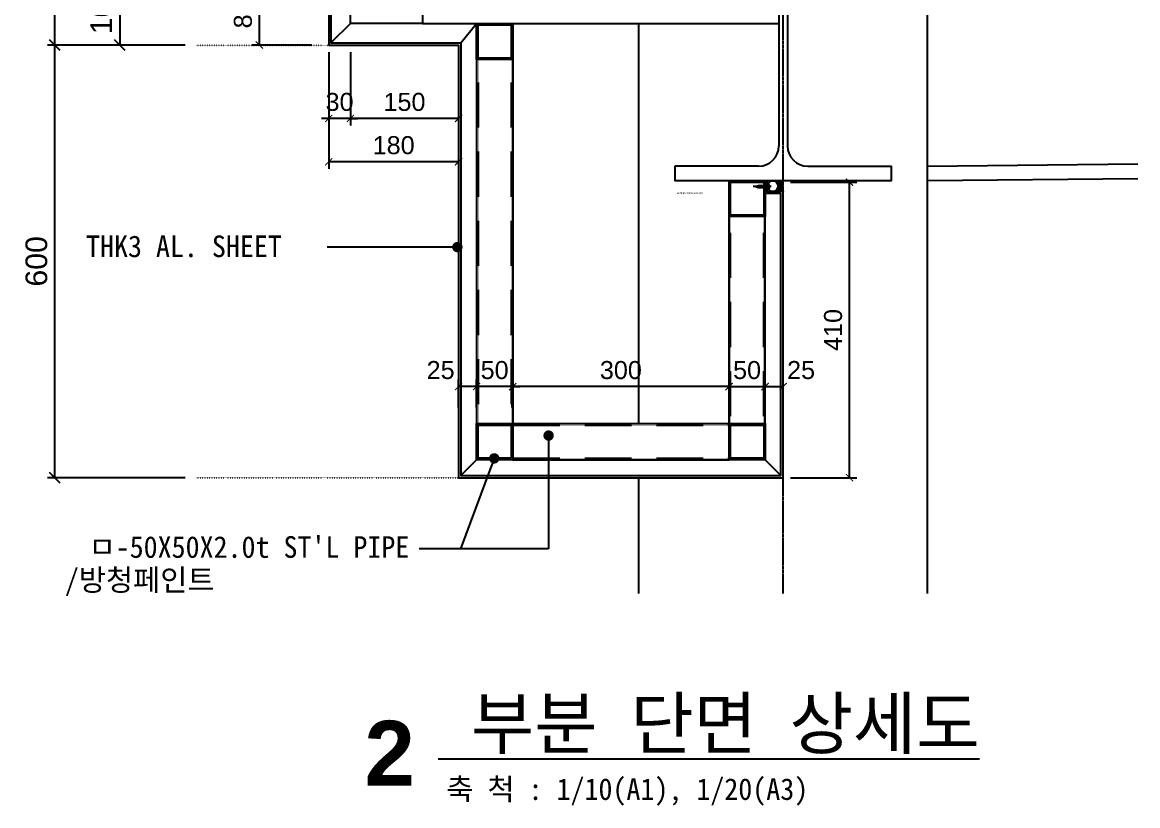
# Model space of a CAD drawing. Header units: millimetres. Extents: x 1664 to 41320, y 4122 to 31095.
# Drawn here: x 33235 to 40967, y 4437 to 9868 of the extents above; entities that cross this region are included whole.
import ezdxf
from ezdxf import colors
from ezdxf.entities.mleader import LeaderData, LeaderLine
from ezdxf.enums import TextEntityAlignment as Align
from ezdxf.math import Vec2, Vec3

# ---------------------------------------------------------------- set-up
doc = ezdxf.new("R2010")
doc.units = ezdxf.units.MM
for name, pattern in [('CENTER', [7, 4, -1, 1, -1]), ('DOT', [6.35, 0, -6.35]), ('HID', [2.3, 1.5, -0.8]), ('JIS_08_25', [28, 25, -1.125, 0.75, -1.125])]:
    doc.linetypes.add(name, pattern=pattern)
doc.layers.get('DEFPOINTS').update_dxf_attribs({"color": 150})
for name, color, linetype in [('1', 1, 'Continuous'), ('ACCY', 4, 'Continuous'), ('CTR', 1, 'JIS_08_25'), ('DIM', 7, 'Continuous'), ('ELE-5', 5, 'Continuous'), ('ELE-8', 8, 'Continuous'), ('SCREW', 6, 'Continuous'), ('SEC-4', 4, 'Continuous'), ('STL', 4, 'Continuous'), ('STL-BEAM', 3, 'Continuous'), ('TAG-LEADER', 6, 'Continuous'), ('TAG-TITLE', 6, 'Continuous'), ('TXT', 3, 'Continuous')]:
    doc.layers.add(name, color=color, linetype=linetype)
doc.styles.add('ARIAL', font='arial.ttf')
doc.styles.add('ARIALB', font='arialbd.ttf')
doc.styles.add('돋움', font='')
doc.styles.get('돋움').set_extended_font_data('DotumChe')
doc.dimstyles.new('DIM-1-50', dxfattribs={"dimscale": 50, "dimtxt": 3, "dimasz": 1.5, "dimexe": 1, "dimexo": 1.5, "dimgap": 1, "dimtad": 1, "dimdec": 3, "dimdsep": 46, "dimtxsty": 'ARIAL', "dimblk1": 'ARCHTICK', "dimblk2": 'ARCHTICK', "dimsah": 1, "dimcen": 0, "dimclrd": 256, "dimclre": 256, "dimclrt": 3, "dimazin": 2, "dimtfac": 1, "dimtdec": 3, "dimtix": 1, "dimtmove": 2, "dimatfit": 3, "dimldrblk": 'ARCHTICK', "dimfxl": 1, "dimtolj": 1, "dimtzin": 0, "dimarcsym": 0})
doc.dimstyles.new('DIM-1s-50', dxfattribs={"dimscale": 50, "dimtxt": 2.5, "dimasz": 1, "dimexe": 1, "dimexo": 1, "dimgap": 1, "dimtad": 1, "dimdec": 0, "dimdsep": 46, "dimtxsty": 'ARIAL', "dimblk1": 'ARCHTICK', "dimblk2": 'ARCHTICK', "dimsah": 1, "dimcen": 0, "dimclrd": 256, "dimclre": 256, "dimclrt": 3, "dimazin": 2, "dimtfac": 1, "dimtdec": 0, "dimtix": 1, "dimtmove": 2, "dimatfit": 3, "dimldrblk": 'ARCHTICK', "dimfxl": 1, "dimtolj": 1, "dimtzin": 0, "dimarcsym": 0})

# ---------------------------------------------------------------- blocks, each defined once
blk = doc.blocks.new('ttl-nb')
at = {"layer": 'TAG-TITLE', "color": 4, "style": 'ARIAL'}
blk.add_attdef('%%U1층평면도', text='', height=7, dxfattribs=at).set_placement((6.74, -1.46), align=Align.BOTTOM_LEFT)
at = {"layer": 'TAG-TITLE', "color": 4, "style": 'ARIALB'}
blk.add_attdef('A', text='', height=9, dxfattribs=at).set_placement((0, 0), align=Align.MIDDLE_CENTER)
at = {"layer": 'TAG-TITLE', "color": 4, "style": 'ARIAL'}
blk.add_attdef('축척:A1-1/100,A3-1/200', text='', height=4, dxfattribs=at).set_placement((7.86, -3.47), align=Align.TOP_LEFT)
blk = doc.blocks.new('*U65')
for p, q in [((116, 568), (0, 568)), ((184, 568), (300, 568)), ((144, 540), (144, 48)), ((156, 540), (156, 48)), ((116, 20), (0, 20)), ((184, 20), (300, 20))]:
    blk.add_line(p, q)
for points in [[(300, 568), (300, 588), (0, 588), (0, 568)], [(0, 20), (0, 0), (300, 0), (300, 20)]]:
    blk.add_lwpolyline(points)
for centre, start, end in [((116, 540), 0, 90), ((184, 540), 90, 180), ((116, 48), 270, 0), ((184, 48), 180, 270)]:
    blk.add_arc(centre, 28, start, end)
at = {"layer": 'DEFPOINTS', "style": 'ARIAL'}
blk.add_attdef('H-BEAM', (2.5, -18.8), '', height=2.5, dxfattribs=at)
blk = doc.blocks.new('_ArchTick')
at = {"color": 0, "linetype": 'ByBlock', "const_width": 0.15}
blk.add_lwpolyline([(-0.5, -0.5), (0.5, 0.5)], dxfattribs=at)
blk = doc.blocks.new('*D212')
at = {"layer": 'DEFPOINTS', "color": 0, "transparency": 16777216}
for p in [(33459.8, 12710.6), (34439.4, 12710.6), (34439.4, 9710.6)]:
    blk.add_point(p, dxfattribs=at)
at = {"layer": 'DIM', "lineweight": -2, "transparency": 16777216}
for p, q in [((34364.4, 12710.6), (33409.8, 12710.6)), ((33459.8, 9710.6), (33459.8, 12710.6)), ((34364.4, 9710.6), (33409.8, 9710.6))]:
    blk.add_line(p, q, dxfattribs=at)
at = {"layer": 'DIM', "lineweight": -2, "transparency": 16777216, "xscale": 75, "yscale": 75, "zscale": 75}
for p, rotation in [((33459.8, 12710.6), 90), ((33459.8, 9710.6), 270)]:
    blk.add_blockref('_ArchTick', p, dxfattribs=dict(at, rotation=rotation))
at = {"layer": 'DIM', "color": 3, "transparency": 16777216, "insert": (33333.2, 11210.6), "char_height": 150, "attachment_point": 5, "rotation": 90, "style": 'ARIAL'}
blk.add_mtext('\\A1;600', dxfattribs=at)
blk = doc.blocks.new('*D213')
at = {"layer": 'DEFPOINTS', "color": 0, "transparency": 16777216}
for p in [(33459.8, 9710.6), (34439.4, 9710.6), (34439.4, 6710.6)]:
    blk.add_point(p, dxfattribs=at)
at = {"layer": 'DIM', "lineweight": -2, "transparency": 16777216}
for p, q in [((34364.4, 9710.6), (33409.8, 9710.6)), ((33459.8, 6710.6), (33459.8, 9710.6)), ((34364.4, 6710.6), (33409.8, 6710.6))]:
    blk.add_line(p, q, dxfattribs=at)
at = {"layer": 'DIM', "lineweight": -2, "transparency": 16777216, "xscale": 75, "yscale": 75, "zscale": 75}
for p, rotation in [((33459.8, 9710.6), 90), ((33459.8, 6710.6), 270)]:
    blk.add_blockref('_ArchTick', p, dxfattribs=dict(at, rotation=rotation))
at = {"layer": 'DIM', "color": 3, "transparency": 16777216, "insert": (33333.2, 8210.6), "char_height": 150, "attachment_point": 5, "rotation": 90, "style": 'ARIAL'}
blk.add_mtext('\\A1;600', dxfattribs=at)
blk = doc.blocks.new('*D225')
at = {"layer": 'DEFPOINTS', "color": 0, "transparency": 16777216}
for p in [(34878.4, 10135.6), (35289, 10135.6), (35289, 9710.6)]:
    blk.add_point(p, dxfattribs=at)
at = {"layer": 'DIM', "lineweight": -2, "transparency": 16777216}
for p, q in [((35239, 10135.6), (34828.4, 10135.6)), ((34878.4, 9710.6), (34878.4, 10135.6)), ((35239, 9710.6), (34828.4, 9710.6))]:
    blk.add_line(p, q, dxfattribs=at)
at = {"layer": 'DIM', "lineweight": -2, "transparency": 16777216, "xscale": 50, "yscale": 50, "zscale": 50}
for p, rotation in [((34878.4, 10135.6), 90), ((34878.4, 9710.6), 270)]:
    blk.add_blockref('_ArchTick', p, dxfattribs=dict(at, rotation=rotation))
at = {"layer": 'DIM', "color": 3, "transparency": 16777216, "insert": (34764.6, 9923.1), "char_height": 125, "attachment_point": 5, "rotation": 90, "style": 'ARIAL'}
blk.add_mtext('\\A1;85', dxfattribs=at)
blk = doc.blocks.new('*D226')
at = {"layer": 'DEFPOINTS', "color": 0, "transparency": 16777216}
for p in [(34439.4, 10210.6), (33909.8, 9710.6), (34439.4, 9710.6)]:
    blk.add_point(p, dxfattribs=at)
at = {"layer": 'DIM', "lineweight": -2, "transparency": 16777216}
for p, q in [((34364.4, 10210.6), (33859.8, 10210.6)), ((33909.8, 10210.6), (33909.8, 9710.6)), ((34364.4, 9710.6), (33859.8, 9710.6))]:
    blk.add_line(p, q, dxfattribs=at)
at = {"layer": 'DIM', "lineweight": -2, "transparency": 16777216, "xscale": 75, "yscale": 75, "zscale": 75}
for p, rotation in [((33909.8, 10210.6), 90), ((33909.8, 9710.6), 270)]:
    blk.add_blockref('_ArchTick', p, dxfattribs=dict(at, rotation=rotation))
at = {"layer": 'DIM', "color": 3, "transparency": 16777216, "insert": (33783.2, 9960.6), "char_height": 150, "attachment_point": 5, "rotation": 90, "style": 'ARIAL'}
blk.add_mtext('\\A1;100', dxfattribs=at)
blk = doc.blocks.new('*D228')
at = {"layer": 'DEFPOINTS', "color": 0, "transparency": 16777216}
for p in [(35359, 9710.6), (36259, 9710.6), (35359, 8901.6)]:
    blk.add_point(p, dxfattribs=at)
at = {"layer": 'DIM', "lineweight": -2, "transparency": 16777216}
for p, q in [((35359, 9660.6), (35359, 8851.6)), ((36259, 9660.6), (36259, 8851.6)), ((36259, 8901.6), (35359, 8901.6))]:
    blk.add_line(p, q, dxfattribs=at)
at = {"layer": 'DIM', "lineweight": -2, "transparency": 16777216, "xscale": 50, "yscale": 50, "zscale": 50, "rotation": 180}
blk.add_blockref('_ArchTick', (35359, 8901.6), dxfattribs=at)
at = {"layer": 'DIM', "lineweight": -2, "transparency": 16777216, "xscale": 50, "yscale": 50, "zscale": 50}
blk.add_blockref('_ArchTick', (36259, 8901.6), dxfattribs=at)
at = {"layer": 'DIM', "color": 3, "transparency": 16777216, "insert": (35809, 9015.4), "char_height": 125, "attachment_point": 5, "style": 'ARIAL'}
blk.add_mtext('\\A1;180', dxfattribs=at)
blk = doc.blocks.new('*D229')
at = {"layer": 'DEFPOINTS', "color": 0, "transparency": 16777216}
for p in [(36259, 7342.4), (36259, 7146.5), (36384, 7146.5)]:
    blk.add_point(p, dxfattribs=at)
at = {"layer": 'DIM', "lineweight": -2, "transparency": 16777216}
for p, q in [((36259, 7196.5), (36259, 7392.4)), ((36384, 7196.5), (36384, 7392.4)), ((36384, 7342.4), (36259, 7342.4))]:
    blk.add_line(p, q, dxfattribs=at)
at = {"layer": 'DIM', "lineweight": -2, "transparency": 16777216, "xscale": 50, "yscale": 50, "zscale": 50, "rotation": 180}
blk.add_blockref('_ArchTick', (36259, 7342.4), dxfattribs=at)
at = {"layer": 'DIM', "lineweight": -2, "transparency": 16777216, "xscale": 50, "yscale": 50, "zscale": 50}
blk.add_blockref('_ArchTick', (36384, 7342.4), dxfattribs=at)
at = {"layer": 'DIM', "color": 3, "transparency": 16777216, "insert": (36134.7, 7456.2), "char_height": 125, "attachment_point": 5, "style": 'ARIAL'}
blk.add_mtext('\\A1;25', dxfattribs=at)
blk = doc.blocks.new('*D230')
at = {"layer": 'DEFPOINTS', "color": 0, "transparency": 16777216}
for p in [(36384, 7342.4), (36384, 7146.5), (36634, 7146.5)]:
    blk.add_point(p, dxfattribs=at)
at = {"layer": 'DIM', "lineweight": -2, "transparency": 16777216}
for p, q in [((36384, 7196.5), (36384, 7392.4)), ((36634, 7196.5), (36634, 7392.4)), ((36384, 7342.4), (36334, 7342.4)), ((36634, 7342.4), (36384, 7342.4)), ((36634, 7342.4), (36684, 7342.4))]:
    blk.add_line(p, q, dxfattribs=at)
at = {"layer": 'DIM', "lineweight": -2, "transparency": 16777216, "xscale": 50, "yscale": 50, "zscale": 50}
blk.add_blockref('_ArchTick', (36384, 7342.4), dxfattribs=at)
at = {"layer": 'DIM', "lineweight": -2, "transparency": 16777216, "xscale": 50, "yscale": 50, "zscale": 50, "rotation": 180}
blk.add_blockref('_ArchTick', (36634, 7342.4), dxfattribs=at)
at = {"layer": 'DIM', "color": 3, "transparency": 16777216, "insert": (36509, 7456.2), "char_height": 125, "attachment_point": 5, "style": 'ARIAL'}
blk.add_mtext('\\A1;50', dxfattribs=at)
blk = doc.blocks.new('*D231')
at = {"layer": 'DEFPOINTS', "color": 0, "transparency": 16777216}
for p in [(36634, 7342.4), (36634, 7146.5), (38134, 7146.5)]:
    blk.add_point(p, dxfattribs=at)
at = {"layer": 'DIM', "lineweight": -2, "transparency": 16777216}
for p, q in [((36634, 7196.5), (36634, 7392.4)), ((38134, 7196.5), (38134, 7392.4)), ((38134, 7342.4), (36634, 7342.4))]:
    blk.add_line(p, q, dxfattribs=at)
at = {"layer": 'DIM', "lineweight": -2, "transparency": 16777216, "xscale": 50, "yscale": 50, "zscale": 50, "rotation": 180}
blk.add_blockref('_ArchTick', (36634, 7342.4), dxfattribs=at)
at = {"layer": 'DIM', "lineweight": -2, "transparency": 16777216, "xscale": 50, "yscale": 50, "zscale": 50}
blk.add_blockref('_ArchTick', (38134, 7342.4), dxfattribs=at)
at = {"layer": 'DIM', "color": 3, "transparency": 16777216, "insert": (37384, 7456.2), "char_height": 125, "attachment_point": 5, "style": 'ARIAL'}
blk.add_mtext('\\A1;300', dxfattribs=at)
blk = doc.blocks.new('*D232')
at = {"layer": 'DEFPOINTS', "color": 0, "transparency": 16777216}
for p in [(38509, 7342.4), (38384, 7146.5), (38509, 7146.5)]:
    blk.add_point(p, dxfattribs=at)
at = {"layer": 'DIM', "lineweight": -2, "transparency": 16777216}
for p, q in [((38384, 7196.5), (38384, 7392.4)), ((38509, 7196.5), (38509, 7392.4)), ((38384, 7342.4), (38509, 7342.4))]:
    blk.add_line(p, q, dxfattribs=at)
at = {"layer": 'DIM', "lineweight": -2, "transparency": 16777216, "xscale": 50, "yscale": 50, "zscale": 50, "rotation": 180}
blk.add_blockref('_ArchTick', (38384, 7342.4), dxfattribs=at)
at = {"layer": 'DIM', "lineweight": -2, "transparency": 16777216, "xscale": 50, "yscale": 50, "zscale": 50}
blk.add_blockref('_ArchTick', (38509, 7342.4), dxfattribs=at)
at = {"layer": 'DIM', "color": 3, "transparency": 16777216, "insert": (38633.4, 7456.2), "char_height": 125, "attachment_point": 5, "style": 'ARIAL'}
blk.add_mtext('\\A1;25', dxfattribs=at)
blk = doc.blocks.new('*D233')
at = {"layer": 'DEFPOINTS', "color": 0, "transparency": 16777216}
for p in [(38384, 7342.4), (38134, 7146.5), (38384, 7146.5)]:
    blk.add_point(p, dxfattribs=at)
at = {"layer": 'DIM', "lineweight": -2, "transparency": 16777216}
for p, q in [((38134, 7196.5), (38134, 7392.4)), ((38384, 7196.5), (38384, 7392.4)), ((38134, 7342.4), (38084, 7342.4)), ((38134, 7342.4), (38384, 7342.4)), ((38384, 7342.4), (38434, 7342.4))]:
    blk.add_line(p, q, dxfattribs=at)
at = {"layer": 'DIM', "lineweight": -2, "transparency": 16777216, "xscale": 50, "yscale": 50, "zscale": 50}
blk.add_blockref('_ArchTick', (38134, 7342.4), dxfattribs=at)
at = {"layer": 'DIM', "lineweight": -2, "transparency": 16777216, "xscale": 50, "yscale": 50, "zscale": 50, "rotation": 180}
blk.add_blockref('_ArchTick', (38384, 7342.4), dxfattribs=at)
at = {"layer": 'DIM', "color": 3, "transparency": 16777216, "insert": (38259, 7456.2), "char_height": 125, "attachment_point": 5, "style": 'ARIAL'}
blk.add_mtext('\\A1;50', dxfattribs=at)
blk = doc.blocks.new('PAN HEAD SCREW')
at = {"layer": 'ACCY', "color": 1}
for p, q in [((-205264.2, 14090.1), (-205264.2, 14091.4)), ((-205260.2, 14090.9), (-205264.2, 14090.1)), ((-205263.7, 14089.8), (-205264.2, 14090.1)), ((-205260.2, 14089.3), (-205264.2, 14088.6)), ((-205263.7, 14088.9), (-205264.2, 14088.6)), ((-205263.7, 14088.2), (-205264.2, 14088.6)), ((-205260.2, 14087.8), (-205264.2, 14087)), ((-205260.7, 14090.6), (-205263.7, 14089.8)), ((-205263.7, 14089.8), (-205263.7, 14088.9)), ((-205260.7, 14089.7), (-205263.7, 14088.9)), ((-205260.7, 14089), (-205263.7, 14088.2)), ((-205263.7, 14088.2), (-205263.7, 14087.3)), ((-205260.7, 14088.1), (-205263.7, 14087.3)), ((-205260.7, 14090.6), (-205260.2, 14090.9)), ((-205260.7, 14090.6), (-205260.7, 14089.7)), ((-205260.7, 14089.7), (-205260.2, 14089.3)), ((-205260.7, 14089), (-205260.2, 14089.3)), ((-205260.7, 14089), (-205260.7, 14088.1)), ((-205260.7, 14088.1), (-205260.2, 14087.8)), ((-205260.7, 14087.5), (-205260.2, 14087.8)), ((-205260.2, 14090.9), (-205260.2, 14091.4)), ((-205263.7, 14087.3), (-205264.2, 14087)), ((-205263.7, 14086.7), (-205264.2, 14087)), ((-205260.2, 14086.2), (-205264.2, 14085.4)), ((-205263.7, 14085.7), (-205264.2, 14085.4)), ((-205263.7, 14085.1), (-205264.2, 14085.4)), ((-205260.2, 14084.6), (-205264.2, 14083.8)), ((-205263.7, 14084.1), (-205264.2, 14083.8)), ((-205263.7, 14083.5), (-205264.2, 14083.8)), ((-205260.2, 14083), (-205264.2, 14082.3)), ((-205263.7, 14082.6), (-205264.2, 14082.3)), ((-205263.7, 14081.9), (-205264.2, 14082.3)), ((-205260.2, 14081.5), (-205264.2, 14080.7)), ((-205263.7, 14081), (-205264.2, 14080.7)), ((-205263.7, 14080.4), (-205264.2, 14080.7)), ((-205260.2, 14079.9), (-205264.2, 14079.1)), ((-205263.7, 14079.4), (-205264.2, 14079.1)), ((-205263.5, 14078.8), (-205264.2, 14079.1)), ((-205260.7, 14087.5), (-205263.7, 14086.7)), ((-205263.7, 14085.7), (-205263.7, 14086.7)), ((-205260.7, 14086.5), (-205263.7, 14085.7)), ((-205260.7, 14085.9), (-205263.7, 14085.1)), ((-205263.7, 14084.1), (-205263.7, 14085.1)), ((-205260.7, 14084.9), (-205263.7, 14084.1)), ((-205260.7, 14084.3), (-205263.7, 14083.5)), ((-205263.7, 14082.6), (-205263.7, 14083.5)), ((-205260.7, 14083.4), (-205263.7, 14082.6)), ((-205263.7, 14081.9), (-205260.7, 14082.7)), ((-205263.7, 14081), (-205263.7, 14081.9)), ((-205260.7, 14081.8), (-205263.7, 14081)), ((-205260.7, 14081.2), (-205263.7, 14080.4)), ((-205263.7, 14079.4), (-205263.7, 14080.4)), ((-205260.7, 14080.2), (-205263.7, 14079.4)), ((-205260.5, 14078.2), (-205263.7, 14077.7)), ((-205263.2, 14077.9), (-205263.7, 14077.7)), ((-205263.1, 14077.5), (-205263.7, 14077.7)), ((-205263.5, 14078.8), (-205260.7, 14079.6)), ((-205263.2, 14077.9), (-205263.5, 14078.8)), ((-205261, 14078.5), (-205263.2, 14077.9)), ((-205263.1, 14077.5), (-205261.2, 14077.9)), ((-205262.4, 14075.6), (-205263.1, 14077.5)), ((-205261.6, 14076.8), (-205262.2, 14076.3)), ((-205261.1, 14076.5), (-205262.2, 14076.3)), ((-205262.2, 14076.3), (-205261.8, 14076.2)), ((-205262, 14075.6), (-205261.8, 14076.2)), ((-205261.8, 14076.2), (-205261.1, 14076.5)), ((-205261.6, 14076.8), (-205261.2, 14077.9)), ((-205261.6, 14076.8), (-205261.1, 14076.5)), ((-205261.2, 14077.9), (-205260.5, 14078.2)), ((-205261, 14078.5), (-205260.8, 14078.9)), ((-205261, 14078.5), (-205260.5, 14078.2)), ((-205260.7, 14086.5), (-205260.7, 14087.5)), ((-205260.7, 14086.5), (-205260.2, 14086.2)), ((-205260.7, 14085.9), (-205260.2, 14086.2)), ((-205260.7, 14084.9), (-205260.7, 14085.9)), ((-205260.7, 14084.9), (-205260.2, 14084.6)), ((-205260.7, 14084.3), (-205260.2, 14084.6)), ((-205260.7, 14083.4), (-205260.7, 14084.3)), ((-205260.7, 14083.4), (-205260.2, 14083)), ((-205260.7, 14082.7), (-205260.2, 14083)), ((-205260.7, 14081.8), (-205260.7, 14082.7)), ((-205260.7, 14081.8), (-205260.2, 14081.5)), ((-205260.7, 14081.2), (-205260.2, 14081.5)), ((-205260.7, 14080.2), (-205260.7, 14081.2)), ((-205260.7, 14080.2), (-205260.2, 14079.9)), ((-205260.7, 14079.6), (-205260.2, 14079.9)), ((-205260.7, 14079.4), (-205260.7, 14079.6))]:
    blk.add_line(p, q, dxfattribs=at)
at = {"layer": 'ACCY', "color": 1, "linetype": 'CENTER'}
blk.add_line((-205262.2, 14096.7), (-205262.2, 14071.8), dxfattribs=at)
at = {"layer": 'ACCY', "color": 1}
for centre, radius, start, end in [((-205262.2, 14075.6), 0.236, 202.5, 337.5), ((-205262.2, 14079.4), 1.42, 341.0776, 0)]:
    blk.add_arc(centre, radius, start, end, dxfattribs=at)
at = {"layer": 'SCREW', "color": 1}
for p, q in [((-205266.2, 14091.9), (-205266.2, 14091.4)), ((-205258.2, 14091.4), (-205266.2, 14091.4)), ((-205260.2, 14093.9), (-205264.2, 14093.9)), ((-205258.2, 14091.4), (-205258.2, 14091.9))]:
    blk.add_line(p, q, dxfattribs=at)
blk.add_lwpolyline([(-205264.8, 14093.8), (-205264.5, 14093.6), (-205264.3, 14093.5), (-205264, 14093.5), (-205263.7, 14093.5), (-205263.5, 14093.6), (-205263.2, 14093.7), (-205263, 14093.7), (-205262.9, 14093.7), (-205262.8, 14093.6), (-205262.7, 14093.5), (-205262.7, 14093.4), (-205262.7, 14093.2), (-205262.7, 14093), (-205262.7, 14092.8), (-205262.7, 14092.6), (-205262.7, 14092.4), (-205262.6, 14092.3), (-205262.5, 14092.2), (-205262.3, 14092.1), (-205262.2, 14092.1), (-205262.1, 14092.1), (-205261.9, 14092.2), (-205261.8, 14092.3), (-205261.7, 14092.4), (-205261.7, 14092.6), (-205261.7, 14092.8), (-205261.7, 14093), (-205261.7, 14093.2), (-205261.7, 14093.4), (-205261.7, 14093.5), (-205261.6, 14093.6), (-205261.5, 14093.7), (-205261.4, 14093.7), (-205261.2, 14093.7), (-205260.9, 14093.6), (-205260.7, 14093.5), (-205260.4, 14093.5), (-205260.1, 14093.5), (-205259.9, 14093.6), (-205259.6, 14093.8)], dxfattribs=at)
for centre, start, end in [((-205264.2, 14091.9), 90, 180), ((-205260.2, 14091.9), 0, 90)]:
    blk.add_arc(centre, 2, start, end, dxfattribs=at)
blk = doc.blocks.new('*D234')
at = {"layer": 'DEFPOINTS', "color": 0, "transparency": 16777216}
for p in [(35509, 9710.6), (36259, 9710.6), (35509, 9201.6)]:
    blk.add_point(p, dxfattribs=at)
at = {"layer": 'DIM', "lineweight": -2, "transparency": 16777216}
for p, q in [((35509, 9660.6), (35509, 9151.6)), ((36259, 9660.6), (36259, 9151.6)), ((36259, 9201.6), (35509, 9201.6))]:
    blk.add_line(p, q, dxfattribs=at)
at = {"layer": 'DIM', "lineweight": -2, "transparency": 16777216, "xscale": 50, "yscale": 50, "zscale": 50, "rotation": 180}
blk.add_blockref('_ArchTick', (35509, 9201.6), dxfattribs=at)
at = {"layer": 'DIM', "lineweight": -2, "transparency": 16777216, "xscale": 50, "yscale": 50, "zscale": 50}
blk.add_blockref('_ArchTick', (36259, 9201.6), dxfattribs=at)
at = {"layer": 'DIM', "color": 3, "transparency": 16777216, "insert": (35884, 9315.4), "char_height": 125, "attachment_point": 5, "style": 'ARIAL'}
blk.add_mtext('\\A1;150', dxfattribs=at)
blk = doc.blocks.new('*D235')
at = {"layer": 'DEFPOINTS', "color": 0, "transparency": 16777216}
for p in [(35359, 9710.6), (35509, 9710.6), (35359, 9201.6)]:
    blk.add_point(p, dxfattribs=at)
at = {"layer": 'DIM', "lineweight": -2, "transparency": 16777216}
for p, q in [((35359, 9660.6), (35359, 9151.6)), ((35509, 9660.6), (35509, 9151.6)), ((35359, 9201.6), (35309, 9201.6)), ((35509, 9201.6), (35359, 9201.6)), ((35509, 9201.6), (35559, 9201.6))]:
    blk.add_line(p, q, dxfattribs=at)
at = {"layer": 'DIM', "lineweight": -2, "transparency": 16777216, "xscale": 50, "yscale": 50, "zscale": 50}
blk.add_blockref('_ArchTick', (35359, 9201.6), dxfattribs=at)
at = {"layer": 'DIM', "lineweight": -2, "transparency": 16777216, "xscale": 50, "yscale": 50, "zscale": 50, "rotation": 180}
blk.add_blockref('_ArchTick', (35509, 9201.6), dxfattribs=at)
at = {"layer": 'DIM', "color": 3, "transparency": 16777216, "insert": (35434, 9315.5), "char_height": 125, "attachment_point": 5, "style": 'ARIAL'}
blk.add_mtext('\\A1;30', dxfattribs=at)
blk = doc.blocks.new('_Dot')
at = {"color": 0, "linetype": 'ByBlock', "lineweight": -2}
blk.add_line((-0.5, 0), (-1, 0), dxfattribs=at)
at = {"color": 0, "linetype": 'ByBlock', "const_width": 0.5}
blk.add_lwpolyline([(-0.25, 0, 1), (0.25, 0, 1)], format="xyb", close=True, dxfattribs=at)
blk = doc.blocks.new('*D210')
at = {"layer": 'DEFPOINTS', "color": 0, "transparency": 16777216}
for p in [(38509, 8759.7), (38969.4, 8759.7), (38509, 6710.6)]:
    blk.add_point(p, dxfattribs=at)
at = {"layer": 'DIM', "lineweight": -2, "transparency": 16777216}
for p, q in [((38559, 8759.7), (39019.4, 8759.7)), ((38969.4, 6710.6), (38969.4, 8759.7)), ((38559, 6710.6), (39019.4, 6710.6))]:
    blk.add_line(p, q, dxfattribs=at)
at = {"layer": 'DIM', "lineweight": -2, "transparency": 16777216, "xscale": 50, "yscale": 50, "zscale": 50}
for p, rotation in [((38969.4, 8759.7), 90), ((38969.4, 6710.6), 270)]:
    blk.add_blockref('_ArchTick', p, dxfattribs=dict(at, rotation=rotation))
at = {"layer": 'DIM', "color": 3, "transparency": 16777216, "insert": (38855.6, 7735.1), "char_height": 125, "attachment_point": 5, "rotation": 90, "style": 'ARIAL'}
blk.add_mtext('\\A1;410', dxfattribs=at)

msp = doc.modelspace()

# ---------------------------------------------------------------- hatches: boundary and pattern name
at = {"layer": '1'}
h = msp.add_hatch(dxfattribs=at)
h.set_pattern_fill('ANSI37', color=256, scale=73.170732, angle=90)
h.set_pattern_definition([(135, (-8200791.929, 83656.992), (-6.467440073, -6.467440073), []), (225, (-8200791.929, 83656.992), (6.467440073, -6.467440073), [])])
h.paths.add_polyline_path([(38437.1876, 8695.5651), (38509.0475, 8695.5651, -0.133459316), (38503.0667, 8748.5573, -0.253878777), (38498.0719, 8757.7602), (38487.0963, 8757.7602), (38463.3148, 8757.7602, -0.196314565), (38473.773, 8732.1504, -0.414213562)])
h.paths.add_polyline_path([(38463.3148, 8757.7602), (38487.0963, 8757.7602), (38504.9241, 8757.7602, -0.0282876), (38508.342, 8768.7358), (38437.1876, 8768.7358, -0.201512755)])

# ---------------------------------------------------------------- linework, layer by layer
msp.add_circle((38437.1876, 8732.1504), 36.5854, dxfattribs=at)
msp.add_arc((38603.5556, 8733.0651), 101.6761, 158.35724676, 201.64275324, dxfattribs=at)
at = {"layer": 'CTR'}
msp.add_line((38509.0475, 5907.7159), (38509.0475, 29104.353), dxfattribs=at)
at = {"layer": 'CTR', "color": 6, "linetype": 'DOT', "ltscale": 0.1}
for p, q in [((34439.4426, 9710.5651), (35359.0475, 9710.5651)), ((34439.4426, 6710.5651), (36259.0475, 6710.5651))]:
    msp.add_line(p, q, dxfattribs=at)
at = {"layer": 'ELE-5'}
for p, q in [((36009.0475, 9860.5651), (38479.0475, 9860.5651)), ((39507.9838, 8870.3506), (40966.7933, 8885.8699)), ((39509.0475, 8770.3563), (40966.7933, 8785.8642))]:
    msp.add_line(p, q, dxfattribs=at)
at = {"layer": 'ELE-8'}
for p, q in [((39509.0475, 5907.7159), (39509.0475, 11710.5651)), ((37509.0475, 7085.5651), (37509.0475, 9860.5651)), ((37509.0475, 5907.7159), (37509.0475, 6710.5651))]:
    msp.add_line(p, q, dxfattribs=at)
at = {"layer": 'SEC-4', "color": 8}
for p, q in [((35509.0475, 9860.5651), (35374.0475, 9725.5651)), ((36274.0475, 9725.5651), (36384.0475, 9860.5651)), ((36384.0475, 6835.5651), (36274.0475, 6725.5651)), ((38384.0475, 6835.5651), (38494.0475, 6725.5651))]:
    msp.add_line(p, q, dxfattribs=at)
at = {"layer": 'SEC-4'}
for points in [[(35494.0475, 10210.5651), (35494.0475, 10135.5651), (35359.0475, 10135.5651), (35359.0475, 9710.5651), (36259.0475, 9710.5651), (36259.0475, 6710.5651), (38509.0475, 6710.5651), (38509.0475, 8695.5651), (38399.0475, 8695.5651), (38399.0475, 8770.5651)], [(35509.0475, 10210.5651), (35509.0475, 10120.5651), (35374.0475, 10120.5651), (35374.0475, 9725.5651), (36274.0475, 9725.5651), (36274.0475, 6725.5651), (38494.0475, 6725.5651), (38494.0475, 8680.5651), (38384.0475, 8680.5651), (38384.0475, 8770.5651)]]:
    msp.add_lwpolyline(points, dxfattribs=at)
at = {"layer": 'STL', "color": 8}
for p, q in [((36384.0475, 9610.5651), (36384.0475, 7085.5651)), ((36634.0475, 9610.5651), (36634.0475, 7085.5651)), ((38134.0475, 7085.5651), (38134.0475, 8520.5651)), ((38384.0475, 7085.5651), (38384.0475, 8520.5651)), ((36634.0475, 7085.5651), (38134.0475, 7085.5651)), ((36634.0475, 6835.5651), (38134.0475, 6835.5651))]:
    msp.add_line(p, q, dxfattribs=at)
at = {"layer": 'STL', "color": 8, "linetype": 'HID'}
for p, q in [((36394.0475, 9610.5651), (36394.0475, 7085.5651)), ((36624.0475, 9610.5651), (36624.0475, 7085.5651)), ((38144.0475, 7085.5651), (38144.0475, 8520.5651)), ((38374.0475, 7085.5651), (38374.0475, 8520.5651)), ((36634.0475, 7075.5651), (38134.0475, 7075.5651)), ((36634.0475, 6845.5651), (38134.0475, 6845.5651))]:
    msp.add_line(p, q, dxfattribs=at)
at = {"layer": 'STL'}
for points in [[(35509.0475, 9860.5651), (35509.0475, 10360.5651), (36009.0475, 10360.5651), (36009.0475, 9860.5651)], [(36634.0475, 9610.5651), (36384.0475, 9610.5651), (36384.0475, 9860.5651), (36634.0475, 9860.5651)], [(36624.0475, 9620.5651), (36394.0475, 9620.5651), (36394.0475, 9850.5651), (36624.0475, 9850.5651)], [(38384.0475, 8520.5651), (38134.0475, 8520.5651), (38134.0475, 8770.5651), (38384.0475, 8770.5651)], [(38374.0475, 8530.5651), (38144.0475, 8530.5651), (38144.0475, 8760.5651), (38374.0475, 8760.5651)], [(36634.0475, 6835.5651), (36384.0475, 6835.5651), (36384.0475, 7085.5651), (36634.0475, 7085.5651)], [(36624.0475, 6845.5651), (36394.0475, 6845.5651), (36394.0475, 7075.5651), (36624.0475, 7075.5651)], [(38384.0475, 6835.5651), (38134.0475, 6835.5651), (38134.0475, 7085.5651), (38384.0475, 7085.5651)], [(38374.0475, 6845.5651), (38144.0475, 6845.5651), (38144.0475, 7075.5651), (38374.0475, 7075.5651)]]:
    msp.add_lwpolyline(points, close=True, dxfattribs=at)

# ---------------------------------------------------------------- block references
at = {"xscale": -5, "yscale": 5, "zscale": 5, "rotation": 270}
msp.add_blockref('PAN HEAD SCREW', (-32058.0031, 1035040.3248), dxfattribs=at)
at = {"layer": 'STL-BEAM', "xscale": 5, "yscale": 5, "zscale": 5}
msp.add_blockref('*U65', (37759.0475, 8770.5651), dxfattribs=at).add_auto_attribs({'H-BEAM': 'H-2940X1500X60X100'})
at = {"layer": 'TAG-TITLE'}
ref = msp.add_blockref('ttl-nb', (35781.0118, 4800.3615), dxfattribs=dict(at, xscale=50, yscale=50, zscale=50))
ref.add_attrib('A', '2', dxfattribs={"color": 4, "height": 450, "style": 'ARIALB'}).set_placement((35781.0118, 4800.3615), align=Align.MIDDLE_CENTER)
ref.add_attrib('%%U1층평면도', '%%U 부분 단면 상세도', dxfattribs={"color": 4, "height": 350, "style": '돋움'}).set_placement((36118.0824, 4727.2292), align=Align.BOTTOM_LEFT)
ref.add_attrib('축척:A1-1/100,A3-1/200', '축 척 : 1/10(A1), 1/20(A3)', dxfattribs={"color": 4, "height": 150, "style": '돋움'}).set_placement((36173.8656, 4626.6138), align=Align.TOP_LEFT)

# ---------------------------------------------------------------- texts
at = {"layer": 'TXT', "style": '돋움'}
msp.add_text('THK3 AL. SHEET', height=150, dxfattribs=at).set_placement((33676.6255, 8315.0324), align=Align.MIDDLE_LEFT)
for s, p in [("ㅁ-50X50X2.0t ST'L PIPE ", (36014.6722, 6230.1709)), ('/방청페인트', (34567.5894, 6001.5821))]:
    msp.add_text(s, height=150, dxfattribs=at).set_placement(p, align=Align.MIDDLE_RIGHT)

# ---------------------------------------------------------------- dimensions: what is measured, and where the dimension line sits
at = {"layer": 'DIM'}
for base, p1, p2, angle, dimstyle, picture, middle in [((33459.8078, 12710.5651), (34439.4426, 9710.5651), (34439.4426, 12710.5651), 90, 'DIM-1-50', '*D212', (33333.2218, 11210.5651)), ((33909.8078, 9710.5651), (34439.4426, 10210.5651), (34439.4426, 9710.5651), 270, 'DIM-1-50', '*D226', (33783.2218, 9960.5651)), ((34878.4043, 10135.5651), (35289.0431, 9710.5651), (35289.0431, 10135.5651), 90, 'DIM-1s-50', '*D225', (34764.5827, 9923.0651)), ((33459.8078, 9710.5651), (34439.4426, 6710.5651), (34439.4426, 9710.5651), 90, 'DIM-1-50', '*D213', (33333.2218, 8210.5651)), ((35359.0475, 9201.5928), (35509.0475, 9710.5651), (35359.0475, 9710.5651), 180, 'DIM-1s-50', '*D235', (35434.0475, 9315.4571)), ((35359.0475, 8901.5928), (36259.0475, 9710.5651), (35359.0475, 9710.5651), 180, 'DIM-1s-50', '*D228', (35809.0475, 9015.4144)), ((35509.0475, 9201.5928), (36259.0475, 9710.5651), (35509.0475, 9710.5651), 180, 'DIM-1s-50', '*D234', (35884.0475, 9315.4144)), ((38969.45, 8759.718), (38509.0475, 6710.5651), (38509.0475, 8759.718), 90, 'DIM-1s-50', '*D210', (38855.6284, 7735.1415)), ((36384.0475, 7342.3665), (36634.0475, 7146.4554), (36384.0475, 7146.4554), 180, 'DIM-1s-50', '*D230', (36509.0475, 7456.1882)), ((36634.0475, 7342.3665), (38134.0475, 7146.4554), (36634.0475, 7146.4554), 180, 'DIM-1s-50', '*D231', (37384.0475, 7456.2308))]:
    dim = msp.add_linear_dim(base=base, p1=p1, p2=p2, angle=angle, dimstyle=dimstyle, override={"dimlfac": 0.2}, dxfattribs=at)
    dim.commit()
    dim.dimension.update_dxf_attribs({"geometry": picture, "text_midpoint": middle})
dim = msp.add_linear_dim(base=(36259.0475, 7342.3665), p1=(36384.0475, 7146.4554), p2=(36259.0475, 7146.4554), angle=180, dimstyle='DIM-1s-50', override={"dimlfac": 0.2}, dxfattribs=at)
dim.commit()
dim.dimension.update_dxf_attribs({"geometry": '*D229', "text_midpoint": (36134.6795, 7456.1882), "dimtype": 160})
dim = msp.add_linear_dim(base=(38384.0475, 7342.3665), p1=(38134.0475, 7146.4554), p2=(38384.0475, 7146.4554), dimstyle='DIM-1s-50', override={"dimlfac": 0.2}, dxfattribs=at)
dim.commit()
dim.dimension.update_dxf_attribs({"geometry": '*D233', "text_midpoint": (38259.0475, 7456.1882)})
dim = msp.add_linear_dim(base=(38509.0475, 7342.3665), p1=(38384.0475, 7146.4554), p2=(38509.0475, 7146.4554), dimstyle='DIM-1s-50', override={"dimlfac": 0.2}, dxfattribs=at)
dim.commit()
dim.dimension.update_dxf_attribs({"geometry": '*D232', "text_midpoint": (38633.4155, 7456.1882), "dimtype": 160})

# ---------------------------------------------------------------- leaders
at = {"layer": 'TAG-LEADER'}
ml = msp.add_multileader_mtext('Standard', dxfattribs=at)
ml.set_content('', color=256, style='ARIAL')
ml.set_leader_properties()
ml.set_arrow_properties(name='DOT')
ml.build(insert=Vec2(0, 0))
ml.multileader.update_dxf_attribs({"text_right_attachment_type": 6, "dogleg_length": 100, "arrow_head_size": 72})
ctx = ml.context
ctx.base_point, ctx.char_height, ctx.arrow_head_size, ctx.landing_gap_size, ctx.plane_origin = Vec3(35345.9997, 8399.4725), 180, 72, 1.2, Vec3(35867.6804, 8650.5664)
ctx.right_attachment, ctx.text_align_type = 6, 2
notes = []
notes.append((ctx, [(0, (1, 1, 0), (35633.6756, 8309.4725), (-1, 0), 285.2759, [(0, [(36250.6389, 8309.4725)], 0, [])])]))
ctx.mtext.insert, ctx.mtext.alignment, ctx.mtext.flow_direction = Vec3(35347.1997, 8489.4725), 3, 5
ml = msp.add_multileader_mtext('Standard', dxfattribs=at)
ml.set_content('', color=256, style='ARIAL')
ml.set_leader_properties()
ml.set_arrow_properties(name='DOT')
ml.build(insert=Vec2(0, 0))
ml.multileader.update_dxf_attribs({"text_right_attachment_type": 6, "dogleg_length": 100, "arrow_head_size": 72})
ctx = ml.context
ctx.base_point, ctx.char_height, ctx.arrow_head_size, ctx.landing_gap_size, ctx.plane_origin = Vec3(35985.6554, 6308.2261), 180, 72, 1.2, Vec3(36733.1411, 6618.2098)
ctx.right_attachment, ctx.text_align_type = 6, 2
notes.append((ctx, [(0, (1, 1, 0), (36883.3107, 6218.2261), (-1, 0), 895.2553, [(0, [(36883.3107, 7002.9498)], 0, [])])]))
ctx.mtext.insert, ctx.mtext.alignment, ctx.mtext.flow_direction = Vec3(35986.8554, 6398.2261), 3, 5
ml = msp.add_multileader_mtext('Standard', dxfattribs=at)
ml.set_content('', color=256, style='ARIAL')
ml.set_leader_properties()
ml.set_arrow_properties(name='DOT')
ml.build(insert=Vec2(0, 0))
ml.multileader.update_dxf_attribs({"text_right_attachment_type": 6, "dogleg_length": 100, "arrow_head_size": 72})
ctx = ml.context
ctx.base_point, ctx.char_height, ctx.arrow_head_size, ctx.landing_gap_size, ctx.plane_origin = Vec3(35985.6554, 6308.2261), 180, 72, 1.2, Vec3(36123.1618, 6618.2098)
ctx.right_attachment, ctx.text_align_type = 6, 2
notes.append((ctx, [(0, (1, 1, 0), (36273.3313, 6218.2261), (-1, 0), 285.2759, [(0, [(36506.1203, 6844.6961)], 0, [])])]))
ctx.mtext.insert, ctx.mtext.alignment, ctx.mtext.flow_direction = Vec3(35986.8554, 6398.2261), 3, 5
for ctx, leaders in notes:
    for number, flags, end, landing, length, lines in leaders:
        leader = LeaderData()
        leader.index, (leader.has_last_leader_line, leader.has_dogleg_vector, leader.attachment_direction) = number, flags
        leader.last_leader_point, leader.dogleg_vector, leader.dogleg_length = Vec3(end), Vec3(landing), length
        for number, points, colour, breaks in lines:
            line = LeaderLine()
            line.index, line.vertices, line.color, line.breaks = number, Vec3.list(points), colors.encode_raw_color(colour), breaks
            leader.lines.append(line)
        ctx.leaders.append(leader)

doc.saveas('drawing.dxf')
